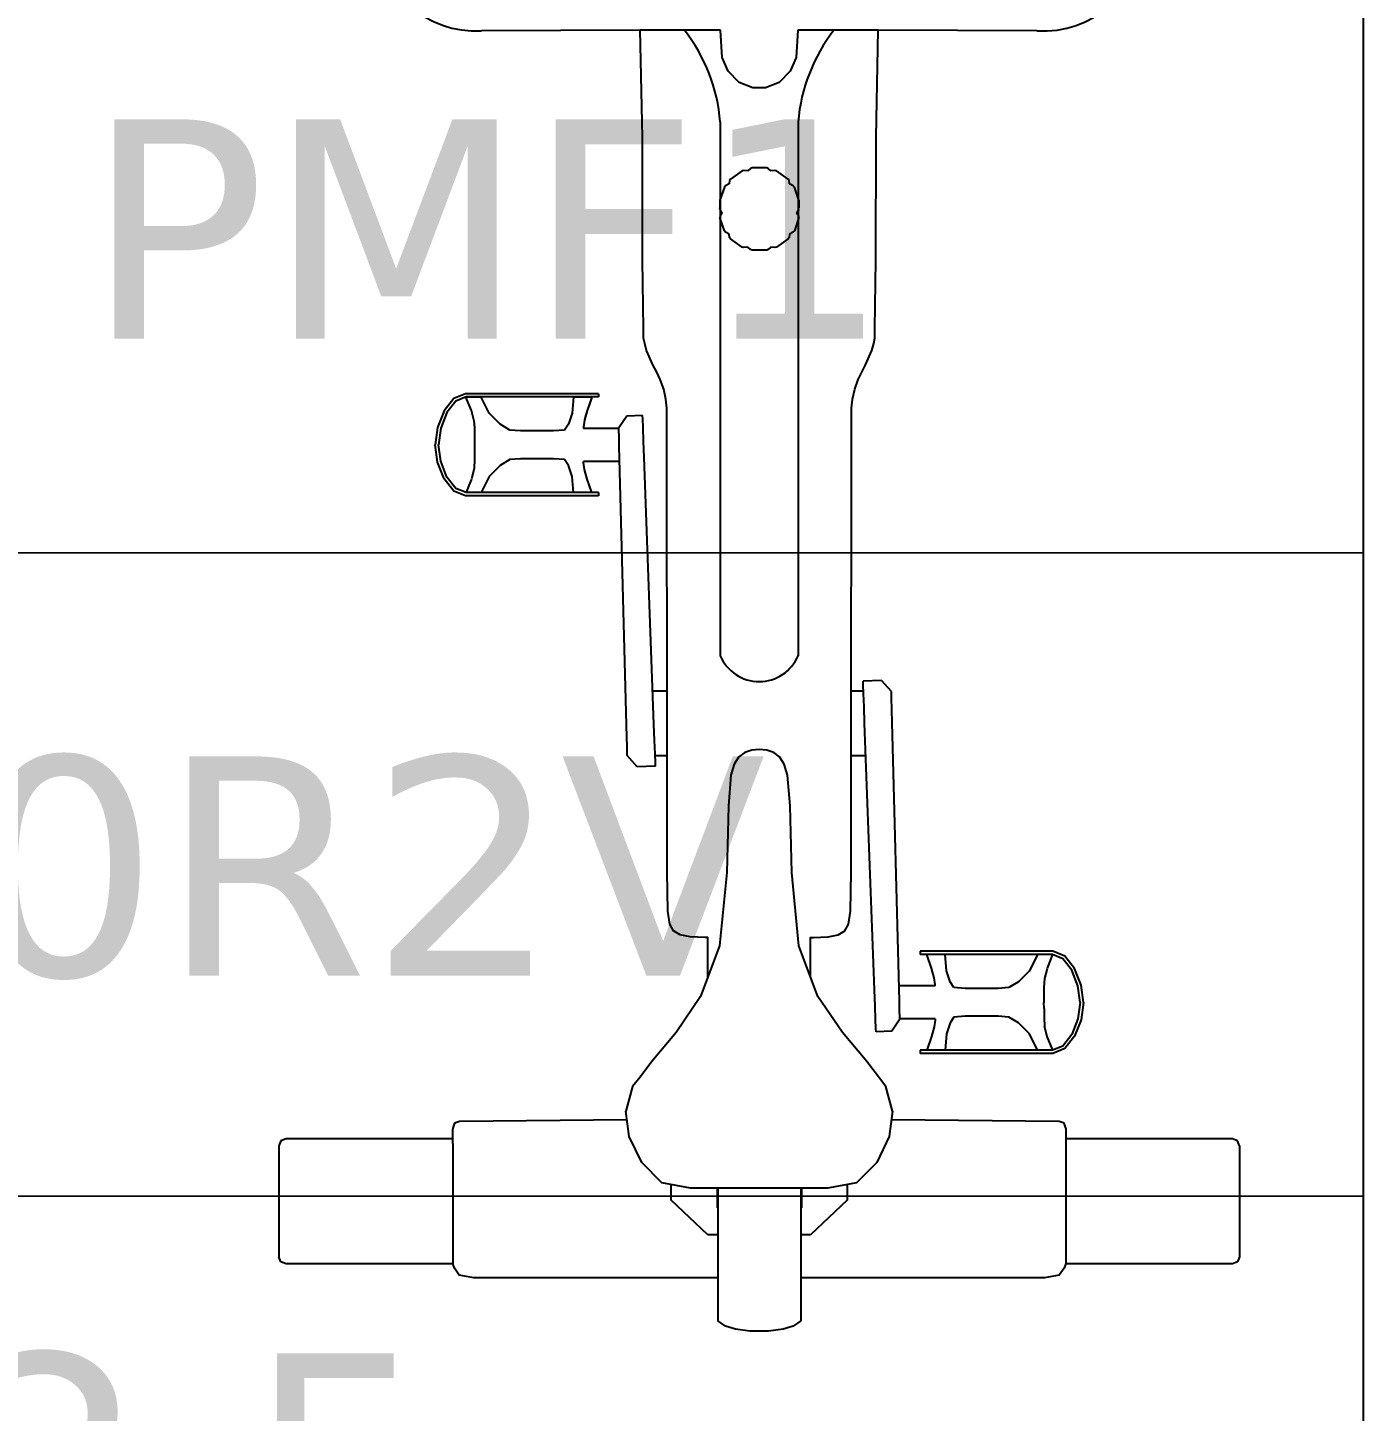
# Model space of a CAD drawing. Header units: millimetres. Extents: x 61345 to 69644, y 9491 to 29385.
# Drawn here: x 66766.4 to 66848.6, y 11966.1 to 12051.3 of the extents above; entities that cross this region are included whole.
import ezdxf
from ezdxf.enums import TextEntityAlignment as Align

# ---------------------------------------------------------------- set-up
doc = ezdxf.new("R2010")
doc.units = ezdxf.units.MM
doc.linetypes.add('ACAD_ISO03W100', pattern=[30, 12, -18])
doc.layers.add('ATT ELECTRIQUES', color=3, linetype='Continuous')
doc.layers.add('Plan Archi', color=8, linetype='Continuous')
doc.layers.add('STRUCTURE POUTRES', color=5, linetype='ACAD_ISO03W100', lineweight=20)
doc.styles.add('Verdana', font='verdana.ttf')

# ---------------------------------------------------------------- blocks, each defined once
blk = doc.blocks.new('ETIQ ECL')
at = {"color": 6, "linetype": 'ByBlock'}
blk.add_lwpolyline([(-28.092, 19.8), (28.092, 19.8), (28.092, -19.8), (-28.092, -19.8)], close=True, dxfattribs=at)
at = {"layer": 'STRUCTURE POUTRES', "color": 6, "linetype": 'ByBlock'}
for points in [[(-28.092, 19.8), (28.092, 19.8), (28.092, 6.6), (-28.092, 6.6)], [(-28.092, 6.6), (28.092, 6.6), (28.092, -6.6), (-28.092, -6.6)], [(-28.092, -6.6), (28.092, -6.6), (28.092, -19.8), (-28.092, -19.8)]]:
    blk.add_lwpolyline(points, close=True, dxfattribs=at)
at = {"layer": 'STRUCTURE POUTRES', "color": 6, "linetype": 'ByBlock', "style": 'Verdana'}
for tag, p in [('CIRCUIT', (0.326, 10.993)), ('CABLE', (-0.49, -2.078)), ('SECTION', (0.374, -14.321))]:
    blk.add_attdef(tag, text='', height=4.5, dxfattribs=at).set_placement(p, align=Align.CENTER)

msp = doc.modelspace()

# ---------------------------------------------------------------- linework, layer by layer
at = {"layer": 'Plan Archi'}
for p, q in [((66804.076, 12051.136), (66794.301, 12051.1)), ((66805.874, 12051.141), (66804.076, 12051.136)), ((66807.707, 12051.143), (66805.874, 12051.141)), ((66809.016, 12051.145), (66807.708, 12051.143)), ((66809.117, 12049.466), (66809.016, 12051.145)), ((66813.768, 12051.145), (66813.667, 12049.466)), ((66815.077, 12051.143), (66813.768, 12051.145)), ((66816.91, 12051.141), (66815.077, 12051.143)), ((66818.708, 12051.136), (66816.91, 12051.141)), ((66828.483, 12051.1), (66818.708, 12051.136)), ((66809.49, 12048.612), (66809.117, 12049.466)), ((66813.667, 12049.466), (66813.294, 12048.612)), ((66810.154, 12047.928), (66809.49, 12048.612)), ((66813.294, 12048.612), (66812.63, 12047.928)), ((66811.001, 12047.597), (66810.154, 12047.928)), ((66811.783, 12047.597), (66811.001, 12047.597)), ((66812.63, 12047.928), (66811.783, 12047.597)), ((66808.998, 12045.497), (66808.998, 12043.954)), ((66813.786, 12045.497), (66813.786, 12043.954)), ((66808.998, 12043.954), (66808.998, 12012.642)), ((66813.786, 12043.954), (66813.786, 12012.642)), ((66810.348, 12042.489), (66809.622, 12041.983)), ((66810.456, 12042.515), (66810.348, 12042.489)), ((66810.695, 12042.486), (66810.456, 12042.515)), ((66810.853, 12042.638), (66810.695, 12042.486)), ((66810.953, 12042.677), (66810.853, 12042.638)), ((66811.851, 12042.677), (66810.953, 12042.677)), ((66811.951, 12042.638), (66811.851, 12042.677)), ((66812.11, 12042.486), (66811.951, 12042.638)), ((66812.348, 12042.515), (66812.11, 12042.486)), ((66812.456, 12042.489), (66812.348, 12042.515)), ((66813.182, 12041.983), (66812.456, 12042.489)), ((66809.55, 12041.689), (66809.323, 12041.572)), ((66809.568, 12041.896), (66809.55, 12041.689)), ((66809.622, 12041.983), (66809.568, 12041.896)), ((66813.236, 12041.896), (66813.182, 12041.983)), ((66813.254, 12041.689), (66813.236, 12041.896)), ((66813.481, 12041.572), (66813.254, 12041.689)), ((66809.248, 12041.489), (66808.97, 12040.671)), ((66808.998, 12040.938), (66808.998, 12040.751)), ((66809.323, 12041.572), (66809.248, 12041.489)), ((66813.557, 12041.489), (66813.481, 12041.572)), ((66813.834, 12040.671), (66813.557, 12041.489)), ((66813.786, 12040.938), (66813.786, 12040.811)), ((66808.97, 12040.671), (66808.97, 12040.216)), ((66808.984, 12040.105), (66808.97, 12040.216)), ((66809.113, 12039.878), (66808.984, 12040.105)), ((66813.821, 12040.105), (66813.691, 12039.878)), ((66813.834, 12040.216), (66813.792, 12040.147)), ((66813.821, 12040.105), (66813.792, 12040.147)), ((66813.834, 12040.671), (66813.834, 12040.216)), ((66808.984, 12039.705), (66808.97, 12039.605)), ((66809.248, 12038.787), (66808.97, 12039.605)), ((66809.113, 12039.878), (66808.984, 12039.705)), ((66813.834, 12039.605), (66813.557, 12038.787)), ((66813.821, 12039.705), (66813.691, 12039.878)), ((66813.834, 12039.605), (66813.821, 12039.705)), ((66809.323, 12038.704), (66809.248, 12038.787)), ((66809.55, 12038.588), (66809.323, 12038.704)), ((66809.568, 12038.38), (66809.55, 12038.588)), ((66809.622, 12038.293), (66809.568, 12038.38)), ((66810.348, 12037.787), (66809.622, 12038.293)), ((66813.182, 12038.293), (66812.456, 12037.787)), ((66813.236, 12038.38), (66813.182, 12038.293)), ((66813.254, 12038.588), (66813.236, 12038.38)), ((66813.481, 12038.704), (66813.254, 12038.588)), ((66813.557, 12038.787), (66813.481, 12038.704)), ((66810.456, 12037.762), (66810.348, 12037.787)), ((66810.695, 12037.79), (66810.456, 12037.762)), ((66810.853, 12037.638), (66810.695, 12037.79)), ((66810.953, 12037.599), (66810.853, 12037.638)), ((66811.851, 12037.599), (66810.953, 12037.599)), ((66811.951, 12037.638), (66811.851, 12037.599)), ((66812.11, 12037.79), (66811.951, 12037.638)), ((66812.348, 12037.762), (66812.11, 12037.79)), ((66812.456, 12037.787), (66812.348, 12037.762)), ((66792.599, 12028.472), (66792.003, 12027.712)), ((66792.722, 12028.31), (66792.179, 12027.611)), ((66793.329, 12028.77), (66792.599, 12028.472)), ((66793.368, 12028.571), (66792.722, 12028.31)), ((66801.502, 12028.77), (66793.329, 12028.77)), ((66793.466, 12028.563), (66793.348, 12028.563)), ((66793.692, 12027.727), (66793.348, 12028.563)), ((66801.502, 12028.567), (66793.368, 12028.571)), ((66793.818, 12028.563), (66793.466, 12028.563)), ((66794.171, 12028.563), (66793.818, 12028.563)), ((66794.289, 12028.563), (66794.171, 12028.563)), ((66794.768, 12027.569), (66794.289, 12028.563)), ((66799.966, 12028.563), (66799.892, 12027.569)), ((66800.106, 12028.563), (66799.966, 12028.563)), ((66800.527, 12028.563), (66800.106, 12028.563)), ((66800.947, 12028.563), (66800.527, 12028.563)), ((66801.087, 12028.563), (66800.811, 12027.733)), ((66800.942, 12028.133), (66800.811, 12027.733)), ((66801.087, 12028.563), (66800.942, 12028.133)), ((66801.087, 12028.563), (66800.947, 12028.563)), ((66801.502, 12028.77), (66801.502, 12028.567)), ((66792.003, 12027.712), (66791.601, 12026.695)), ((66792.179, 12027.611), (66791.797, 12026.643)), ((66793.698, 12027.709), (66793.692, 12027.727)), ((66793.859, 12027.089), (66793.693, 12027.727)), ((66795.452, 12026.89), (66794.768, 12027.569)), ((66799.892, 12027.569), (66799.659, 12026.89)), ((66800.811, 12027.733), (66800.637, 12027.137)), ((66800.708, 12027.397), (66800.637, 12027.137)), ((66800.811, 12027.733), (66800.708, 12027.397)), ((66803.24, 12027.395), (66802.754, 12026.666)), ((66804.215, 12027.431), (66803.24, 12027.395)), ((66804.223, 12027.228), (66804.215, 12027.431)), ((66804.243, 12026.674), (66804.223, 12027.228)), ((66791.601, 12026.695), (66791.453, 12025.626)), ((66791.797, 12026.643), (66791.656, 12025.626)), ((66793.882, 12026.928), (66793.859, 12027.089)), ((66793.883, 12026.788), (66793.882, 12026.928)), ((66793.883, 12026.788), (66793.883, 12026.736)), ((66793.883, 12026.736), (66793.883, 12024.713)), ((66796.044, 12026.527), (66795.452, 12026.89)), ((66796.71, 12026.481), (66796.044, 12026.527)), ((66798.728, 12026.481), (66796.71, 12026.481)), ((66799.421, 12026.527), (66798.728, 12026.481)), ((66799.659, 12026.89), (66799.421, 12026.527)), ((66800.581, 12026.719), (66800.58, 12026.631)), ((66802.755, 12026.631), (66800.58, 12026.631)), ((66800.637, 12027.137), (66800.581, 12026.719)), ((66800.581, 12026.719), (66800.581, 12026.631)), ((66802.758, 12026.519), (66802.754, 12026.666)), ((66802.768, 12026.118), (66802.758, 12026.519)), ((66804.274, 12025.854), (66804.243, 12026.674)), ((66791.601, 12024.557), (66791.453, 12025.626)), ((66791.797, 12024.608), (66791.656, 12025.626)), ((66802.783, 12025.522), (66802.768, 12026.118)), ((66802.802, 12024.791), (66802.783, 12025.522)), ((66804.311, 12024.85), (66804.274, 12025.854)), ((66792.179, 12023.641), (66791.797, 12024.608)), ((66793.883, 12024.713), (66793.862, 12024.159)), ((66796.044, 12024.718), (66795.452, 12024.356)), ((66796.71, 12024.764), (66796.044, 12024.718)), ((66798.728, 12024.764), (66796.71, 12024.764)), ((66799.421, 12024.718), (66798.728, 12024.764)), ((66799.659, 12024.356), (66799.421, 12024.718)), ((66800.581, 12024.526), (66800.58, 12024.602)), ((66802.807, 12024.602), (66800.58, 12024.602)), ((66800.581, 12024.526), (66800.581, 12024.602)), ((66803.226, 12008.373), (66802.802, 12024.791)), ((66804.917, 12008.433), (66804.311, 12024.85)), ((66792.003, 12023.54), (66791.601, 12024.557)), ((66793.859, 12024.156), (66793.698, 12023.536)), ((66793.863, 12024.184), (66793.859, 12024.156)), ((66795.452, 12024.356), (66794.768, 12023.677)), ((66799.892, 12023.677), (66799.659, 12024.356)), ((66800.637, 12024.109), (66800.581, 12024.526)), ((66800.811, 12023.512), (66800.637, 12024.109)), ((66808.998, 12023.824), (66808.998, 12012.939)), ((66792.599, 12022.78), (66792.003, 12023.54)), ((66792.722, 12022.942), (66792.179, 12023.641)), ((66793.368, 12022.68), (66792.722, 12022.942)), ((66793.533, 12023.113), (66793.351, 12022.687)), ((66793.692, 12023.518), (66793.533, 12023.113)), ((66794.768, 12023.677), (66794.289, 12022.682)), ((66799.966, 12022.683), (66799.892, 12023.677)), ((66801.087, 12022.684), (66800.811, 12023.512)), ((66793.329, 12022.481), (66792.599, 12022.78)), ((66801.502, 12022.481), (66793.329, 12022.481)), ((66793.466, 12022.682), (66793.364, 12022.682)), ((66801.502, 12022.684), (66793.368, 12022.68)), ((66793.818, 12022.682), (66793.466, 12022.682)), ((66794.171, 12022.682), (66793.818, 12022.682)), ((66794.289, 12022.682), (66794.171, 12022.682)), ((66801.502, 12022.684), (66801.502, 12022.481)), ((66818.92, 12011.122), (66817.786, 12011.08)), ((66817.794, 12010.877), (66817.786, 12011.08)), ((66819.524, 12010.433), (66818.92, 12011.122)), ((66805.731, 12010.454), (66804.843, 12010.454)), ((66817.809, 12010.454), (66817.053, 12010.454)), ((66817.814, 12010.323), (66817.794, 12010.877)), ((66817.844, 12009.503), (66817.814, 12010.323)), ((66819.528, 12010.286), (66819.524, 12010.433)), ((66819.539, 12009.885), (66819.528, 12010.286)), ((66817.881, 12008.499), (66817.844, 12009.503)), ((66819.549, 12009.486), (66819.539, 12009.885)), ((66819.55, 12009.45), (66819.549, 12009.486)), ((66819.554, 12009.289), (66819.55, 12009.45)), ((66819.573, 12008.559), (66819.554, 12009.289)), ((66804.954, 12007.429), (66804.917, 12008.433)), ((66818.488, 11992.082), (66817.881, 12008.499)), ((66819.997, 11992.14), (66819.573, 12008.559)), ((66803.245, 12007.643), (66803.226, 12008.373)), ((66803.26, 12007.047), (66803.245, 12007.643)), ((66803.271, 12006.646), (66803.26, 12007.047)), ((66804.985, 12006.609), (66804.954, 12007.429)), ((66810.93, 12006.832), (66810.503, 12006.694)), ((66811.392, 12006.869), (66810.93, 12006.832)), ((66811.854, 12006.832), (66811.392, 12006.869)), ((66812.282, 12006.694), (66811.854, 12006.832)), ((66803.274, 12006.499), (66803.271, 12006.646)), ((66803.879, 12005.81), (66803.274, 12006.499)), ((66805.013, 12005.852), (66803.879, 12005.81)), ((66805.005, 12006.055), (66804.985, 12006.609)), ((66805.731, 12006.478), (66804.99, 12006.478)), ((66805.013, 12005.852), (66805.005, 12006.055)), ((66809.86, 12005.977), (66809.648, 12005.298)), ((66810.146, 12006.425), (66809.86, 12005.977)), ((66810.503, 12006.694), (66810.146, 12006.425)), ((66812.639, 12006.425), (66812.282, 12006.694)), ((66812.924, 12005.977), (66812.639, 12006.425)), ((66813.136, 12005.298), (66812.924, 12005.977)), ((66817.956, 12006.478), (66817.053, 12006.478)), ((66809.648, 12005.298), (66809.496, 12003.402)), ((66813.288, 12003.402), (66813.136, 12005.298)), ((66809.496, 12003.402), (66809.392, 11999.301)), ((66813.392, 11999.301), (66813.288, 12003.402)), ((66809.392, 11999.301), (66808.951, 11994.79)), ((66813.833, 11994.79), (66813.392, 11999.301)), ((66808.951, 11994.79), (66807.789, 11991.664)), ((66814.995, 11991.664), (66813.833, 11994.79)), ((66829.47, 11994.451), (66821.297, 11994.451)), ((66821.297, 11994.451), (66821.297, 11994.248)), ((66829.43, 11994.252), (66821.297, 11994.248)), ((66821.988, 11993.42), (66821.712, 11994.248)), ((66822.907, 11993.255), (66822.833, 11994.249)), ((66828.51, 11994.25), (66828.031, 11993.255)), ((66828.628, 11994.25), (66828.51, 11994.25)), ((66828.98, 11994.25), (66828.628, 11994.25)), ((66829.333, 11994.25), (66828.98, 11994.25)), ((66829.448, 11994.244), (66829.107, 11993.414)), ((66829.435, 11994.25), (66829.333, 11994.25)), ((66830.077, 11993.99), (66829.43, 11994.252)), ((66830.199, 11994.152), (66829.47, 11994.451)), ((66830.62, 11993.291), (66830.077, 11993.99)), ((66830.796, 11993.392), (66830.199, 11994.152)), ((66822.162, 11992.823), (66821.988, 11993.42)), ((66823.14, 11992.576), (66822.907, 11993.255)), ((66828.031, 11993.255), (66827.347, 11992.576)), ((66829.101, 11993.395), (66828.94, 11992.776)), ((66831.002, 11992.324), (66830.62, 11993.291)), ((66831.198, 11992.375), (66830.796, 11993.392)), ((66822.218, 11992.329), (66819.992, 11992.329)), ((66822.217, 11992.406), (66822.162, 11992.823)), ((66822.218, 11992.329), (66822.217, 11992.406)), ((66822.218, 11992.329), (66822.217, 11992.406)), ((66823.378, 11992.214), (66823.14, 11992.576)), ((66827.347, 11992.576), (66826.755, 11992.214)), ((66828.937, 11992.772), (66828.916, 11992.219)), ((66828.94, 11992.776), (66828.936, 11992.748)), ((66831.143, 11991.306), (66831.002, 11992.324)), ((66831.346, 11991.306), (66831.198, 11992.375)), ((66807.789, 11991.664), (66806.274, 11989.448)), ((66816.51, 11989.448), (66814.995, 11991.664)), ((66818.525, 11991.078), (66818.488, 11992.082)), ((66820.015, 11991.41), (66819.997, 11992.14)), ((66820.031, 11990.814), (66820.015, 11991.41)), ((66824.071, 11992.167), (66823.378, 11992.214)), ((66826.089, 11992.167), (66824.071, 11992.167)), ((66826.755, 11992.214), (66826.089, 11992.167)), ((66828.916, 11992.219), (66828.916, 11991.814)), ((66828.916, 11992.219), (66828.916, 11992.099)), ((66828.916, 11991.814), (66828.916, 11991.309)), ((66818.555, 11990.258), (66818.525, 11991.078)), ((66820.041, 11990.413), (66820.031, 11990.814)), ((66828.924, 11990.926), (66828.916, 11991.309)), ((66828.924, 11990.926), (66828.924, 11990.609)), ((66828.924, 11990.609), (66828.924, 11990.424)), ((66831.143, 11991.306), (66831.002, 11990.289)), ((66831.346, 11991.306), (66831.198, 11990.237)), ((66818.576, 11989.704), (66818.555, 11990.258)), ((66818.583, 11989.501), (66818.576, 11989.704)), ((66820.045, 11990.266), (66819.559, 11989.537)), ((66820.045, 11990.266), (66820.041, 11990.413)), ((66822.218, 11990.301), (66820.044, 11990.301)), ((66822.162, 11989.795), (66821.988, 11989.199)), ((66822.217, 11990.213), (66822.162, 11989.795)), ((66822.218, 11990.301), (66822.217, 11990.213)), ((66822.218, 11990.301), (66822.217, 11990.213)), ((66823.14, 11990.042), (66822.907, 11989.363)), ((66823.378, 11990.404), (66823.14, 11990.042)), ((66824.071, 11990.451), (66823.378, 11990.404)), ((66826.089, 11990.451), (66824.071, 11990.451)), ((66826.755, 11990.404), (66826.089, 11990.451)), ((66827.347, 11990.042), (66826.755, 11990.404)), ((66828.031, 11989.363), (66827.347, 11990.042)), ((66828.924, 11990.424), (66828.924, 11990.365)), ((66828.924, 11990.365), (66828.94, 11989.843)), ((66829.106, 11989.205), (66828.94, 11989.843)), ((66831.002, 11990.289), (66830.62, 11989.321)), ((66831.198, 11990.237), (66830.796, 11989.22)), ((66806.274, 11989.448), (66804.775, 11987.666)), ((66818.009, 11987.666), (66816.51, 11989.448)), ((66819.559, 11989.537), (66818.583, 11989.501)), ((66821.988, 11989.199), (66821.712, 11988.368)), ((66822.907, 11989.363), (66822.833, 11988.368)), ((66828.51, 11988.368), (66828.031, 11989.363)), ((66829.107, 11989.205), (66829.101, 11989.223)), ((66829.45, 11988.368), (66829.107, 11989.205)), ((66830.62, 11989.321), (66830.077, 11988.622)), ((66830.796, 11989.22), (66830.199, 11988.46)), ((66829.43, 11988.361), (66821.297, 11988.364)), ((66821.297, 11988.364), (66821.297, 11988.162)), ((66829.47, 11988.162), (66821.297, 11988.162)), ((66821.852, 11988.368), (66821.712, 11988.368)), ((66822.272, 11988.368), (66821.852, 11988.368)), ((66822.693, 11988.368), (66822.272, 11988.368)), ((66822.833, 11988.368), (66822.693, 11988.368)), ((66828.628, 11988.368), (66828.51, 11988.368)), ((66828.98, 11988.368), (66828.628, 11988.368)), ((66829.333, 11988.368), (66828.98, 11988.368)), ((66829.45, 11988.368), (66829.333, 11988.368)), ((66830.077, 11988.622), (66829.43, 11988.361)), ((66830.199, 11988.46), (66829.47, 11988.162)), ((66804.775, 11987.666), (66804.07, 11986.704)), ((66819.18, 11986.136), (66818.009, 11987.666)), ((66804.07, 11986.704), (66803.604, 11986.136)), ((66803.604, 11986.136), (66803.186, 11984.61)), ((66819.598, 11984.61), (66819.18, 11986.136)), ((66803.393, 11983.058), (66803.186, 11984.61)), ((66819.598, 11984.61), (66819.392, 11983.058)), ((66792.633, 11983.879), (66792.531, 11983.569)), ((66792.941, 11983.984), (66792.633, 11983.879)), ((66803.258, 11984.073), (66792.941, 11983.984)), ((66829.844, 11983.984), (66819.527, 11984.073)), ((66830.151, 11983.879), (66829.844, 11983.984)), ((66830.254, 11983.569), (66830.151, 11983.879)), ((66782.276, 11982.912), (66781.962, 11982.782)), ((66792.531, 11982.912), (66782.276, 11982.912)), ((66792.531, 11983.569), (66792.531, 11983.516)), ((66792.531, 11982.626), (66792.531, 11983.516)), ((66804.16, 11981.443), (66803.393, 11983.058)), ((66819.392, 11983.058), (66818.624, 11981.443)), ((66830.254, 11983.569), (66830.254, 11983.516)), ((66830.254, 11983.516), (66830.254, 11982.626)), ((66840.508, 11982.912), (66830.254, 11982.912)), ((66840.822, 11982.782), (66840.508, 11982.912)), ((66781.962, 11982.782), (66781.832, 11982.468)), ((66781.832, 11982.468), (66781.832, 11982.208)), ((66781.832, 11982.208), (66781.832, 11981.469)), ((66792.531, 11982.626), (66792.531, 11981.066)), ((66830.254, 11982.626), (66830.254, 11981.066)), ((66840.952, 11982.468), (66840.822, 11982.782)), ((66840.952, 11982.468), (66840.952, 11982.208)), ((66840.952, 11982.208), (66840.952, 11981.469)), ((66781.832, 11981.469), (66781.832, 11980.363)), ((66805.405, 11980.209), (66804.16, 11981.443)), ((66818.624, 11981.443), (66817.379, 11980.209)), ((66840.952, 11981.469), (66840.952, 11980.363)), ((66781.832, 11980.363), (66781.832, 11979.058)), ((66792.531, 11981.066), (66792.531, 11979.127)), ((66830.254, 11981.066), (66830.254, 11979.127)), ((66840.952, 11980.363), (66840.952, 11979.058)), ((66807.173, 11979.882), (66805.405, 11980.209)), ((66805.974, 11979.124), (66805.974, 11980.104)), ((66808.915, 11979.882), (66807.173, 11979.882)), ((66808.799, 11979.882), (66808.799, 11978.654)), ((66808.839, 11979.882), (66808.839, 11976.791)), ((66810.254, 11979.882), (66808.915, 11979.882)), ((66811.392, 11979.882), (66810.254, 11979.882)), ((66812.53, 11979.882), (66811.392, 11979.882)), ((66813.869, 11979.882), (66812.53, 11979.882)), ((66815.611, 11979.882), (66813.869, 11979.882)), ((66813.946, 11979.882), (66813.946, 11976.791)), ((66813.986, 11979.882), (66813.986, 11978.654)), ((66815.721, 11979.898), (66815.611, 11979.882)), ((66817.379, 11980.209), (66815.721, 11979.898)), ((66816.81, 11980.102), (66816.81, 11979.124)), ((66781.832, 11979.058), (66781.832, 11977.753)), ((66792.531, 11979.127), (66792.531, 11977.172)), ((66808.234, 11977.002), (66805.974, 11979.124)), ((66808.839, 11978.654), (66808.799, 11978.654)), ((66813.986, 11978.654), (66813.946, 11978.654)), ((66816.81, 11979.124), (66814.551, 11977.002)), ((66830.254, 11979.127), (66830.254, 11977.172)), ((66840.952, 11979.058), (66840.952, 11977.753)), ((66781.832, 11977.753), (66781.832, 11976.647)), ((66840.952, 11977.753), (66840.952, 11976.647)), ((66792.531, 11977.172), (66792.531, 11975.569)), ((66808.839, 11977.002), (66808.234, 11977.002)), ((66814.551, 11977.002), (66813.946, 11977.002)), ((66830.254, 11977.172), (66830.254, 11975.569)), ((66781.832, 11976.647), (66781.832, 11975.908)), ((66808.839, 11976.791), (66808.839, 11971.705)), ((66813.946, 11976.791), (66813.946, 11971.705)), ((66840.952, 11976.647), (66840.952, 11975.908)), ((66781.832, 11975.908), (66781.832, 11975.649)), ((66781.962, 11975.335), (66781.832, 11975.649)), ((66782.276, 11975.205), (66781.962, 11975.335)), ((66792.544, 11975.205), (66782.276, 11975.205)), ((66792.531, 11975.569), (66792.531, 11975.243)), ((66792.531, 11975.568), (66792.531, 11975.565)), ((66792.633, 11974.949), (66792.531, 11975.243)), ((66830.254, 11975.243), (66830.151, 11974.949)), ((66840.508, 11975.205), (66830.24, 11975.205)), ((66830.254, 11975.569), (66830.254, 11975.243)), ((66830.254, 11975.568), (66830.254, 11975.565)), ((66840.822, 11975.335), (66840.508, 11975.205)), ((66840.952, 11975.649), (66840.822, 11975.335)), ((66840.952, 11975.908), (66840.952, 11975.649)), ((66792.933, 11974.509), (66792.633, 11974.949)), ((66793.829, 11974.361), (66792.933, 11974.509)), ((66808.234, 11974.361), (66793.829, 11974.361)), ((66808.839, 11974.356), (66808.234, 11974.361)), ((66814.551, 11974.361), (66813.946, 11974.356)), ((66828.955, 11974.361), (66814.551, 11974.361)), ((66829.852, 11974.509), (66828.955, 11974.361)), ((66830.151, 11974.949), (66829.852, 11974.509)), ((66809.308, 11971.371), (66808.839, 11971.705)), ((66809.923, 11971.185), (66809.308, 11971.371)), ((66810.811, 11971.074), (66809.923, 11971.185)), ((66811.973, 11971.074), (66810.811, 11971.074)), ((66812.861, 11971.185), (66811.973, 11971.074)), ((66813.477, 11971.371), (66812.861, 11971.185)), ((66813.946, 11971.705), (66813.477, 11971.371))]:
    msp.add_line(p, q, dxfattribs=at)
for points in [[(66808.234, 11992.859), (66808.234, 11995.3), (66808.061, 11995.3), (66807.604, 11995.321), (66807.147, 11995.341), (66806.525, 11995.463), (66806.128, 11995.708), (66805.89, 11996.116), (66805.771, 11996.923), (66805.731, 11999.322), (66805.731, 12005.895), (66805.71, 12027.877), (66805.644, 12028.441), (66805.514, 12029.052), (66805.298, 12029.635), (66805.084, 12030.091), (66804.843, 12030.55), (66804.463, 12031.437), (66804.348, 12031.867), (66804.282, 12032.196), (66804.271, 12032.792), (66804.216, 12036.961), (66804.204, 12044.549), (66804.076, 12051.136)], [(66814.551, 11992.859), (66814.551, 11995.3), (66814.723, 11995.3), (66815.18, 11995.321), (66815.637, 11995.341), (66816.259, 11995.463), (66816.656, 11995.708), (66816.894, 11996.116), (66817.013, 11996.923), (66817.053, 11999.322), (66817.053, 12005.895), (66817.075, 12027.877), (66817.14, 12028.441), (66817.27, 12029.052), (66817.486, 12029.635), (66817.7, 12030.091), (66817.941, 12030.55), (66818.321, 12031.437), (66818.436, 12031.867), (66818.503, 12032.196), (66818.513, 12032.792), (66818.568, 12036.961), (66818.58, 12044.549), (66818.708, 12051.136)]]:
    msp.add_lwpolyline(points, dxfattribs=at)
for centre, radius, start, end in [((66793.973, 12057.317), 6.226, 184.65745, 273.01755), ((66828.854, 12057.269), 6.18, 266.56542, 355.75961), ((66798.43, 12044.619), 10.604, 4.74968, 37.95881), ((66824.354, 12044.619), 10.604, 142.04119, 175.25032), ((66811.392, 12013.652), 2.599, 202.87113, 337.12887)]:
    msp.add_arc(centre, radius, start, end, dxfattribs=at)

# ---------------------------------------------------------------- block references
at = {"layer": 'ATT ELECTRIQUES', "color": 6, "linetype": 'ByBlock', "xscale": 3, "yscale": 3, "zscale": 3}
msp.add_blockref('ETIQ ECL', (66764.288, 11999.179), dxfattribs=at).add_auto_attribs({'SECTION': '3x2.5', 'CABLE': 'U1000R2V', 'CIRCUIT': 'ATT 8 PMF1'})

doc.saveas('drawing.dxf')
